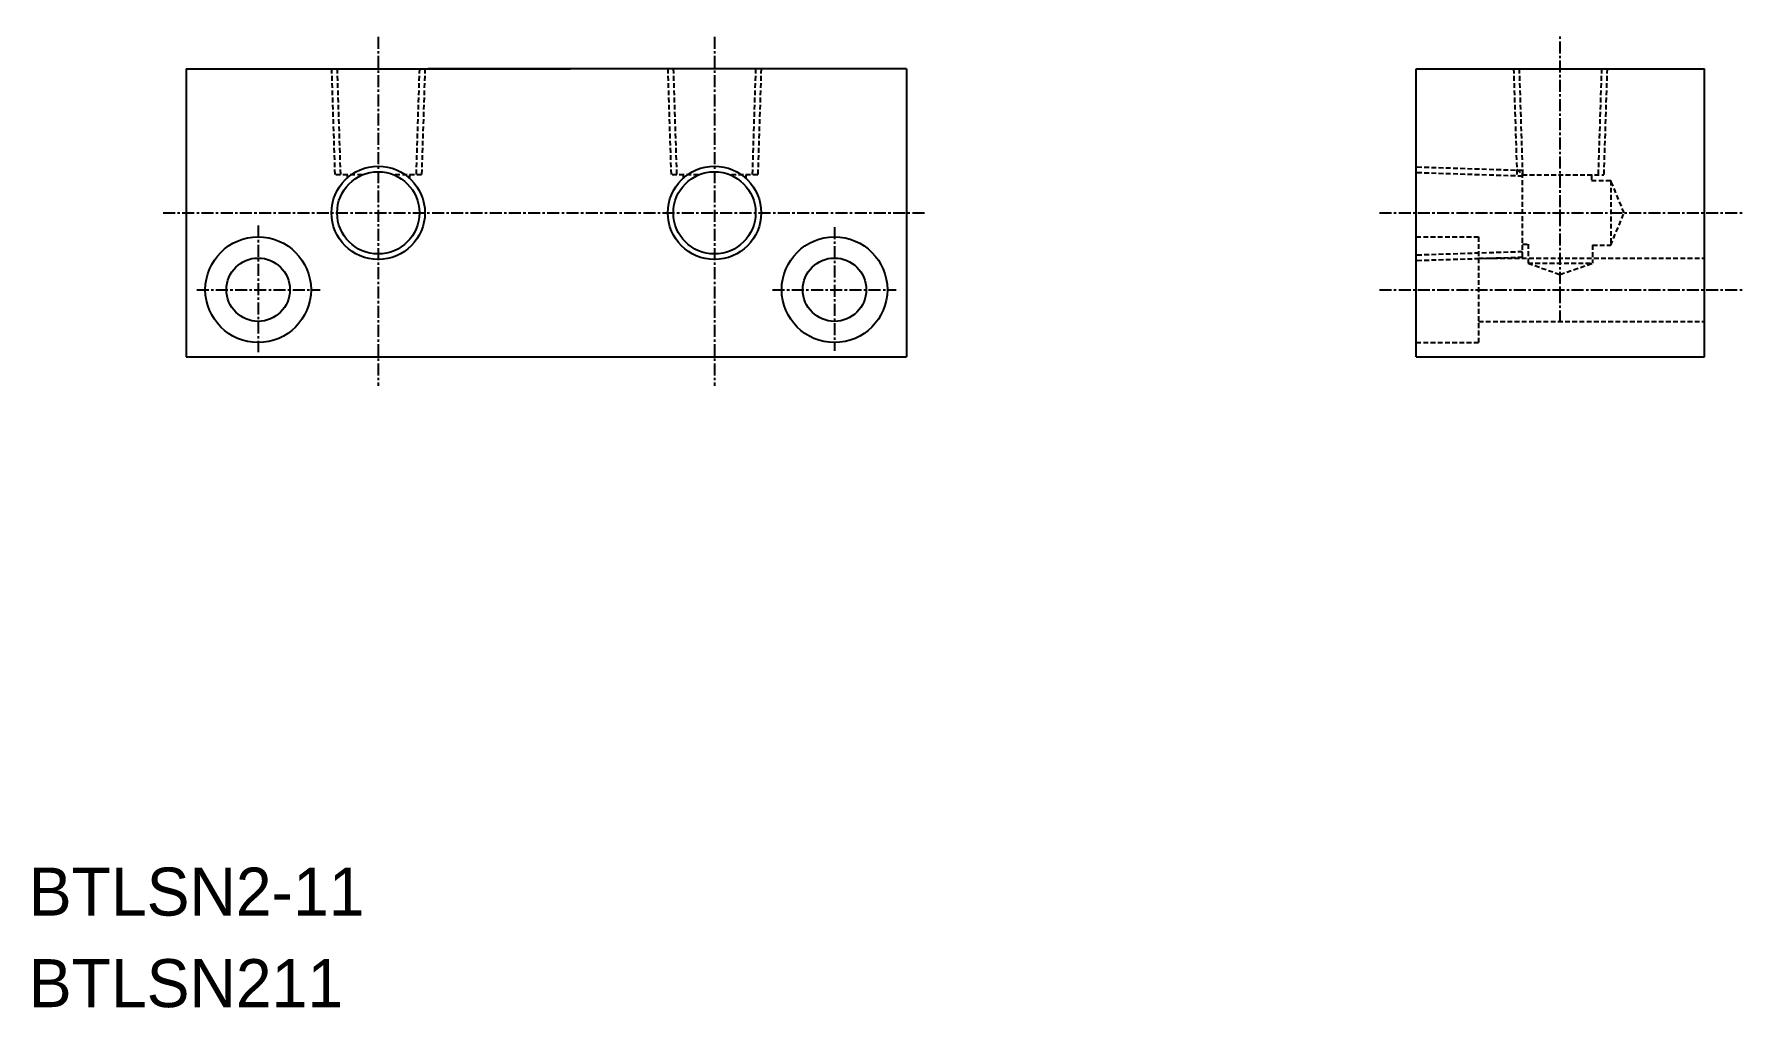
# Model space of a CAD drawing. Extents: x 1189 to 1367, y 3762 to 3863.
import ezdxf

# ---------------------------------------------------------------- set-up
doc = ezdxf.new("R2010")
doc.units = 0
doc.linetypes.add('CENTER', pattern=[2, 1.25, -0.25, 0.25, -0.25])
doc.linetypes.add('DASHED', pattern=[0.75, 0.5, -0.25])
doc.layers.get('0').update_dxf_attribs({"linetype": 'CONTINUOUS'})
doc.layers.add('CENTER', color=1, linetype='CENTER')

msp = doc.modelspace()

# ---------------------------------------------------------------- linework, layer by layer
at = {"color": 7, "linetype": 'CONTINUOUS'}
for p, q in [((1204.58, 3859.29), (1244.58, 3859.29)), ((1204.58, 3859.29), (1204.58, 3829.29)), ((1279.58, 3859.29), (1279.58, 3829.29)), ((1332.63, 3859.29), (1362.63, 3859.29)), ((1332.63, 3829.29), (1332.63, 3859.29)), ((1362.63, 3829.29), (1362.63, 3859.29)), ((1204.58, 3829.29), (1279.58, 3829.29)), ((1332.63, 3829.29), (1362.63, 3829.29))]:
    msp.add_line(p, q, dxfattribs=at)
for p, q in [((1214.58, 3859.29), (1214.58, 3859.29)), ((1279.58, 3859.29), (1229.76, 3859.29))]:
    msp.add_line(p, q)
at = {"color": 3, "linetype": 'DASHED'}
for p, q in [((1219.71, 3859.29), (1220.06, 3848.24)), ((1220.29, 3859.29), (1220.64, 3848.24)), ((1228.86, 3859.29), (1228.51, 3848.24)), ((1229.44, 3859.29), (1229.09, 3848.24)), ((1254.71, 3859.29), (1255.06, 3848.24)), ((1255.29, 3859.29), (1255.64, 3848.24)), ((1263.86, 3859.29), (1263.51, 3848.24)), ((1264.44, 3859.29), (1264.09, 3848.24)), ((1342.77, 3859.29), (1343.12, 3848.24)), ((1343.35, 3859.29), (1343.7, 3848.24)), ((1351.92, 3859.29), (1351.57, 3848.24)), ((1352.5, 3859.29), (1352.15, 3848.24)), ((1222.91, 3848.24), (1220.06, 3848.24)), ((1221.33, 3848.24), (1221.33, 3847.91)), ((1229.09, 3848.24), (1226.25, 3848.24)), ((1227.83, 3848.24), (1227.83, 3847.91)), ((1257.91, 3848.24), (1255.06, 3848.24)), ((1256.33, 3848.24), (1256.33, 3847.91)), ((1264.09, 3848.24), (1261.25, 3848.24)), ((1262.83, 3848.24), (1262.83, 3847.91)), ((1332.72, 3849.07), (1343.69, 3848.72)), ((1332.72, 3848.49), (1343.69, 3848.14)), ((1343.09, 3848.84), (1343.69, 3848.24)), ((1343.69, 3839.68), (1343.69, 3848.72)), ((1343.69, 3848.24), (1352.16, 3848.24)), ((1350.88, 3848.24), (1350.88, 3847.65)), ((1350.88, 3847.65), (1352.88, 3847.65)), ((1352.88, 3847.65), (1352.88, 3840.93)), ((1354.28, 3844.29), (1352.88, 3847.65)), ((1352.88, 3840.93), (1354.28, 3844.29)), ((1332.63, 3841.79), (1339.13, 3841.79)), ((1332.72, 3839.92), (1343.69, 3840.27)), ((1339.13, 3841.79), (1339.13, 3830.79)), ((1343.69, 3841.04), (1344.27, 3841.04)), ((1344.27, 3841.04), (1344.27, 3839.04)), ((1350.99, 3840.93), (1350.99, 3839.04)), ((1350.99, 3840.93), (1352.88, 3840.93)), ((1332.72, 3839.34), (1343.69, 3839.68)), ((1339.13, 3839.59), (1362.63, 3839.59)), ((1344.27, 3839.04), (1350.99, 3839.04)), ((1344.27, 3839.04), (1347.59, 3837.88)), ((1347.59, 3837.88), (1350.99, 3839.04)), ((1339.13, 3832.99), (1362.63, 3832.99)), ((1332.63, 3830.79), (1339.13, 3830.79))]:
    msp.add_line(p, q, dxfattribs=at)
at = {"color": 3, "linetype": 'CONTINUOUS'}
for centre in [(1224.58, 3844.29), (1259.58, 3844.29)]:
    msp.add_circle(centre, 4.86, dxfattribs=at)
at = {"color": 7, "linetype": 'CONTINUOUS'}
for centre, radius in [((1224.58, 3844.29), 4.28), ((1259.58, 3844.29), 4.28), ((1212.08, 3836.29), 5.5), ((1272.08, 3836.29), 5.5), ((1212.08, 3836.29), 3.3), ((1272.08, 3836.29), 3.3)]:
    msp.add_circle(centre, radius, dxfattribs=at)
at = {"layer": 'CENTER', "color": 1, "linetype": 'CENTER'}
for p, q in [((1224.58, 3862.62), (1224.58, 3826.28)), ((1259.58, 3862.62), (1259.58, 3826.28)), ((1347.63, 3832.89), (1347.63, 3862.89)), ((1202.18, 3844.29), (1281.53, 3844.29)), ((1328.81, 3844.29), (1366.63, 3844.29)), ((1212.08, 3842.97), (1212.08, 3829.79)), ((1272.08, 3842.81), (1272.08, 3829.94)), ((1205.68, 3836.29), (1218.55, 3836.29)), ((1265.63, 3836.29), (1278.5, 3836.29)), ((1328.81, 3836.29), (1366.63, 3836.29))]:
    msp.add_line(p, q, dxfattribs=at)

# ---------------------------------------------------------------- texts
at = {"color": 7, "linetype": 'CONTINUOUS'}
for s, p in [('BTLSN2-11', (1188.21, 3771.14)), ('BTLSN211', (1188.21, 3761.61))]:
    msp.add_text(s, height=5, dxfattribs=at).set_placement(p)

doc.saveas('drawing.dxf')
